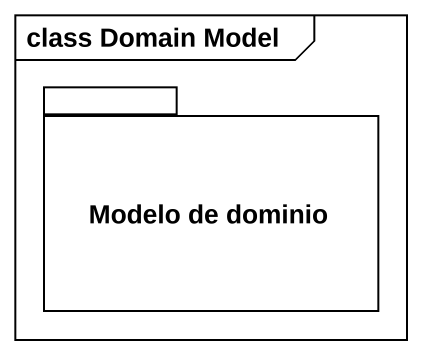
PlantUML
@startuml
mainframe class Domain Model
package "Modelo de dominio" as Modelo_de_dominio {
}
@enduml
